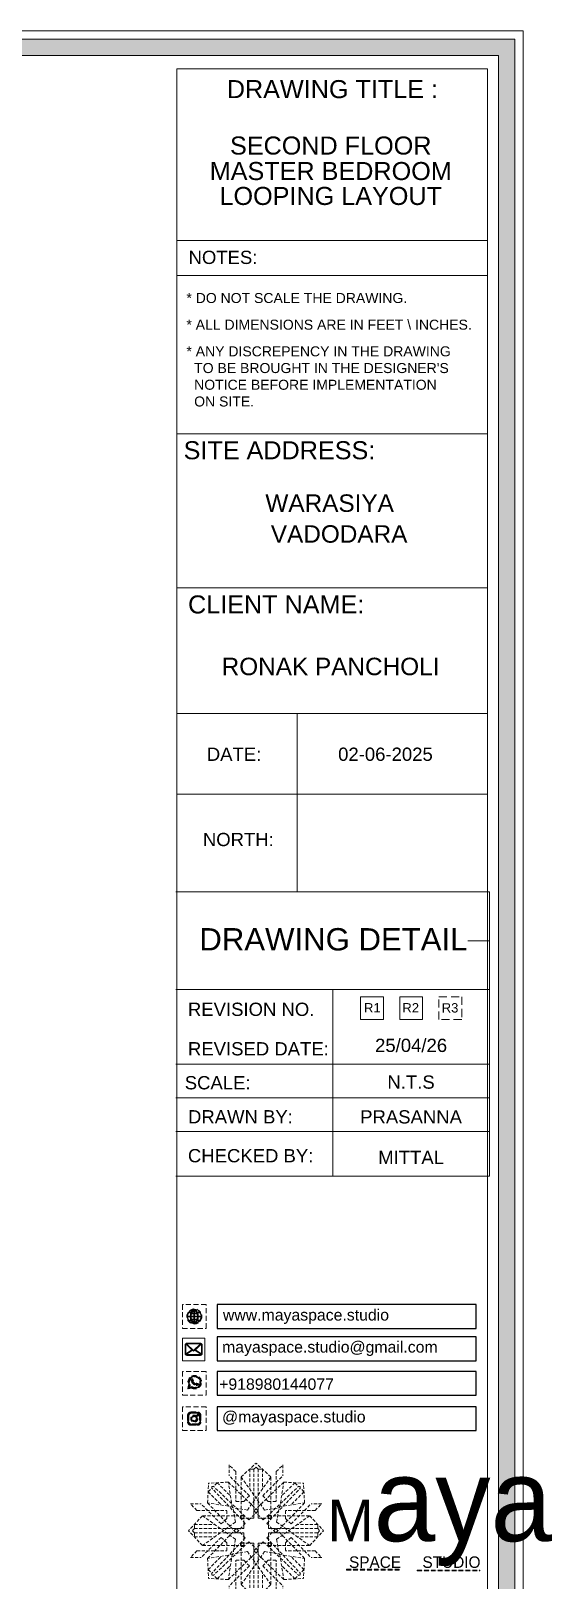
# Model space of a CAD drawing. Header units: millimetres. Extents: x 145796 to 148307, y -176303 to -174465.
# Drawn here: x 146470.1 to 146532.3, y -174808.7 to -174623.9 of the extents above; entities that cross this region are included whole.
import ezdxf
from ezdxf.enums import TextEntityAlignment as Align

# ---------------------------------------------------------------- set-up
doc = ezdxf.new("R2010")
doc.units = ezdxf.units.MM
doc.header["$MEASUREMENT"] = 0
doc.linetypes.add('DASHEDX2', pattern=[1.5, 1, -0.5])
doc.layers.add('Dimension', color=10, linetype='DASHEDX2', lineweight=20)
doc.layers.add('NAME PLATE', color=7, linetype='Continuous', lineweight=25)
doc.styles.add('Arial', font='arial.ttf')
doc.styles.get("Standard").update_dxf_attribs({"font": 'arial.ttf', "height": 6})

# ---------------------------------------------------------------- blocks, each defined once
blk = doc.blocks.new('FSFSF')
at = {"color": 42, "lineweight": 5, "true_color": 0xe0ac11}
for p, q in [((28600.03, 143.51), (28600.03, 140.16)), ((28602.15, 141.41), (28600.03, 143.51)), ((28603.86, 139.69), (28608.58, 144.08)), ((28607.9, 142.22), (28608.58, 142.85)), ((28613.31, 139.69), (28608.58, 144.08)), ((28609.27, 142.22), (28608.59, 142.85)), ((28615.02, 141.41), (28617.14, 143.51)), ((28617.14, 143.51), (28617.14, 140.16)), ((28593.19, 131.45), (28593.54, 137.71)), ((28599.8, 138.06), (28593.54, 137.71)), ((28596.24, 137.86), (28595.12, 136.69)), ((28596.24, 137.86), (28600.47, 133.65)), ((28601.03, 130), (28599.8, 138.06)), ((28599.8, 138.05), (28608.58, 129.56)), ((28606.47, 133.76), (28600.03, 140.16)), ((28602.15, 141.41), (28602.15, 131.95)), ((28603.86, 126.58), (28603.86, 139.69)), ((28603.86, 139.69), (28608.58, 133.02)), ((28607.9, 142.22), (28606.58, 142.22)), ((28606.58, 142.22), (28606.58, 135.84)), ((28607.9, 142.22), (28607.9, 126.58)), ((28613.31, 139.69), (28608.59, 133.02)), ((28617.37, 138.05), (28608.59, 129.56)), ((28609.27, 142.22), (28609.27, 126.58)), ((28609.27, 142.22), (28610.59, 142.22)), ((28610.59, 142.22), (28610.59, 135.84)), ((28610.7, 133.76), (28617.14, 140.16)), ((28613.31, 126.58), (28613.31, 139.69)), ((28615.02, 141.41), (28615.02, 131.95)), ((28616.14, 130), (28617.37, 138.06)), ((28620.93, 137.86), (28616.7, 133.65)), ((28617.37, 138.06), (28623.63, 137.71)), ((28620.93, 137.86), (28622.05, 136.69)), ((28624, 131.45), (28623.65, 137.71)), ((28593.39, 135), (28594.56, 136.12)), ((28593.39, 135), (28597.6, 130.78)), ((28595.12, 136.69), (28594.53, 136.69)), ((28594.56, 136.12), (28594.56, 136.71)), ((28605.17, 124.98), (28594.56, 136.12)), ((28606.27, 126.08), (28595.12, 136.69)), ((28606.47, 133.76), (28604.75, 131.95)), ((28605.86, 129.18), (28608.58, 133.02)), ((28611.31, 129.18), (28608.59, 133.02)), ((28610.7, 133.76), (28612.42, 131.95)), ((28610.9, 126.08), (28622.05, 136.69)), ((28612.02, 124.98), (28622.62, 136.12)), ((28623.8, 135), (28619.59, 130.78)), ((28622.05, 136.69), (28622.64, 136.69)), ((28622.62, 136.12), (28622.62, 136.71)), ((28623.8, 135), (28622.62, 136.12)), ((28587.73, 131.22), (28591.08, 131.22)), ((28589.84, 129.1), (28587.73, 131.22)), ((28589.84, 129.1), (28599.29, 129.1)), ((28597.49, 124.78), (28591.08, 131.22)), ((28593.19, 131.45), (28601.69, 122.67)), ((28601.25, 130.22), (28593.19, 131.45)), ((28599.29, 126.5), (28599.29, 129.1)), ((28605.86, 129.18), (28601.03, 130)), ((28602.07, 125.39), (28601.25, 130.22)), ((28604.75, 131.95), (28602.15, 131.95)), ((28606.27, 126.08), (28608.58, 128.27)), ((28607.9, 128.92), (28608.58, 129.56)), ((28607.9, 128.92), (28608.58, 128.27)), ((28609.27, 128.92), (28608.59, 129.56)), ((28609.27, 128.92), (28608.59, 128.27)), ((28610.9, 126.08), (28608.59, 128.27)), ((28611.31, 129.18), (28616.14, 130)), ((28612.42, 131.95), (28615.02, 131.95)), ((28615.12, 125.39), (28615.94, 130.22)), ((28623.99, 131.45), (28615.5, 122.67)), ((28615.94, 130.22), (28624, 131.45)), ((28627.34, 129.1), (28617.89, 129.1)), ((28617.89, 126.5), (28617.89, 129.1)), ((28619.7, 124.78), (28626.1, 131.22)), ((28629.45, 131.22), (28626.1, 131.22)), ((28627.34, 129.1), (28629.45, 131.22)), ((28591.56, 127.39), (28587.17, 122.66)), ((28589.03, 123.35), (28588.4, 122.67)), ((28589.03, 123.35), (28589.03, 124.67)), ((28589.03, 124.67), (28595.4, 124.67)), ((28589.03, 123.35), (28604.66, 123.35)), ((28604.66, 127.39), (28591.56, 127.39)), ((28591.56, 127.39), (28598.23, 122.67)), ((28597.49, 124.78), (28599.29, 126.5)), ((28602.07, 125.39), (28598.23, 122.67)), ((28602.33, 123.35), (28601.69, 122.67)), ((28602.33, 123.35), (28602.97, 122.67)), ((28605.17, 124.98), (28602.97, 122.67)), ((28603.68, 126.54), (28603.68, 127.39)), ((28604.66, 126.54), (28603.68, 126.54)), ((28604.71, 127.57), (28603.86, 127.57)), ((28607.9, 126.58), (28603.86, 126.58)), ((28604.66, 123.35), (28604.66, 127.39)), ((28604.7, 126.58), (28604.71, 127.57)), ((28609.27, 126.58), (28613.31, 126.58)), ((28612.02, 124.98), (28614.21, 122.67)), ((28612.46, 126.58), (28612.46, 127.57)), ((28612.46, 127.57), (28613.31, 127.57)), ((28612.52, 123.35), (28612.52, 127.39)), ((28612.52, 127.39), (28625.63, 127.39)), ((28612.52, 126.54), (28613.51, 126.54)), ((28628.16, 123.35), (28612.52, 123.35)), ((28613.51, 126.54), (28613.51, 127.39)), ((28614.85, 123.35), (28614.21, 122.67)), ((28614.85, 123.35), (28615.5, 122.67)), ((28615.12, 125.39), (28618.96, 122.67)), ((28619.7, 124.78), (28617.89, 126.5)), ((28625.63, 127.39), (28618.96, 122.67)), ((28628.16, 124.67), (28621.78, 124.67)), ((28625.63, 127.39), (28630.02, 122.66)), ((28628.16, 123.35), (28628.16, 124.67)), ((28628.16, 123.35), (28628.78, 122.67)), ((28591.56, 117.94), (28587.17, 122.66)), ((28589.03, 121.98), (28588.4, 122.65)), ((28589.03, 121.98), (28604.66, 121.98)), ((28589.03, 121.98), (28589.03, 120.66)), ((28589.03, 120.66), (28595.4, 120.66)), ((28597.49, 120.54), (28591.08, 114.11)), ((28591.56, 117.94), (28598.23, 122.65)), ((28593.19, 113.88), (28601.69, 122.65)), ((28605.17, 120.35), (28594.56, 109.2)), ((28606.27, 119.15), (28595.12, 108.54)), ((28597.49, 120.54), (28599.29, 118.83)), ((28602.07, 119.94), (28598.23, 122.65)), ((28599.29, 118.83), (28599.29, 116.23)), ((28602.07, 119.94), (28601.25, 115.1)), ((28602.33, 121.98), (28601.69, 122.65)), ((28602.33, 121.98), (28602.97, 122.65)), ((28605.17, 120.35), (28602.97, 122.65)), ((28604.66, 118.78), (28603.68, 118.78)), ((28603.68, 118.78), (28603.68, 117.94)), ((28607.9, 118.65), (28603.86, 118.65)), ((28603.86, 118.65), (28603.86, 105.54)), ((28604.66, 121.98), (28604.66, 117.94)), ((28604.7, 118.65), (28604.71, 117.66)), ((28606.27, 119.15), (28608.58, 116.96)), ((28607.9, 103.01), (28607.9, 118.65)), ((28610.9, 119.15), (28608.59, 116.96)), ((28609.27, 118.65), (28613.31, 118.65)), ((28609.27, 103.01), (28609.27, 118.65)), ((28610.9, 119.15), (28622.05, 108.54)), ((28612.02, 120.35), (28614.21, 122.65)), ((28612.02, 120.35), (28622.62, 109.2)), ((28612.46, 118.65), (28612.46, 117.66)), ((28612.52, 121.98), (28612.52, 117.94)), ((28628.16, 121.98), (28612.52, 121.98)), ((28612.52, 118.78), (28613.51, 118.78)), ((28613.31, 118.65), (28613.31, 105.54)), ((28613.51, 118.78), (28613.51, 117.94)), ((28614.85, 121.98), (28614.21, 122.65)), ((28614.85, 121.98), (28615.5, 122.65)), ((28615.12, 119.94), (28618.96, 122.65)), ((28615.12, 119.94), (28615.94, 115.1)), ((28623.99, 113.88), (28615.5, 122.65)), ((28619.7, 120.54), (28617.89, 118.83)), ((28617.89, 118.83), (28617.89, 116.23)), ((28625.63, 117.94), (28618.96, 122.65)), ((28619.7, 120.54), (28626.1, 114.11)), ((28628.16, 120.66), (28621.78, 120.66)), ((28625.63, 117.94), (28630.02, 122.66)), ((28628.16, 121.98), (28628.78, 122.65)), ((28628.16, 121.98), (28628.16, 120.66)), ((28589.84, 116.23), (28587.73, 114.11)), ((28587.73, 114.11), (28591.08, 114.11)), ((28589.84, 116.23), (28599.29, 116.23)), ((28604.66, 117.94), (28591.56, 117.94)), ((28601.25, 115.1), (28593.19, 113.87)), ((28593.19, 113.87), (28593.54, 107.62)), ((28593.39, 110.32), (28597.6, 114.55)), ((28599.8, 107.17), (28608.58, 115.67)), ((28601.03, 115.23), (28599.8, 107.17)), ((28605.86, 116.05), (28601.03, 115.23)), ((28602.15, 103.82), (28602.15, 113.27)), ((28604.75, 113.27), (28602.15, 113.27)), ((28604.71, 117.66), (28603.86, 117.66)), ((28606.47, 111.47), (28604.75, 113.27)), ((28605.86, 116.05), (28608.58, 112.21)), ((28607.9, 116.31), (28608.58, 116.96)), ((28607.9, 116.31), (28608.58, 115.67)), ((28609.27, 116.31), (28608.59, 116.96)), ((28609.27, 116.31), (28608.59, 115.67)), ((28611.31, 116.05), (28608.59, 112.21)), ((28617.37, 107.17), (28608.59, 115.67)), ((28610.7, 111.47), (28612.42, 113.27)), ((28611.31, 116.05), (28616.14, 115.23)), ((28612.42, 113.27), (28615.02, 113.27)), ((28612.46, 117.66), (28613.31, 117.66)), ((28612.52, 117.94), (28625.63, 117.94)), ((28615.02, 103.82), (28615.02, 113.27)), ((28615.94, 115.1), (28624, 113.87)), ((28616.14, 115.23), (28617.37, 107.17)), ((28627.34, 116.23), (28617.89, 116.23)), ((28623.8, 110.32), (28619.59, 114.55)), ((28624, 113.87), (28623.65, 107.62)), ((28629.45, 114.11), (28626.1, 114.11)), ((28627.34, 116.23), (28629.45, 114.11)), ((28593.39, 110.32), (28594.56, 109.2)), ((28595.12, 108.54), (28594.53, 108.54)), ((28594.56, 109.2), (28594.56, 108.61)), ((28596.24, 107.37), (28595.12, 108.54)), ((28596.24, 107.37), (28600.47, 111.58)), ((28606.47, 111.47), (28600.03, 105.07)), ((28603.86, 105.54), (28608.58, 112.21)), ((28606.58, 103.01), (28606.58, 109.38)), ((28613.31, 105.54), (28608.59, 112.21)), ((28610.59, 103.01), (28610.59, 109.38)), ((28610.7, 111.47), (28617.14, 105.07)), ((28620.93, 107.37), (28616.7, 111.58)), ((28620.93, 107.37), (28622.05, 108.54)), ((28622.05, 108.54), (28622.64, 108.54)), ((28623.8, 110.32), (28622.62, 109.2)), ((28622.62, 109.2), (28622.62, 108.61)), ((28599.8, 107.17), (28593.54, 107.52)), ((28600.03, 101.71), (28600.03, 105.07)), ((28602.15, 103.82), (28600.03, 101.71)), ((28603.86, 105.54), (28608.58, 101.15)), ((28613.31, 105.54), (28608.58, 101.15)), ((28615.02, 103.82), (28617.14, 101.71)), ((28617.14, 101.71), (28617.14, 105.07)), ((28617.37, 107.17), (28623.63, 107.52)), ((28607.9, 103.01), (28606.58, 103.01)), ((28607.9, 103.01), (28608.58, 102.38)), ((28609.27, 103.01), (28608.59, 102.38)), ((28609.27, 103.01), (28610.59, 103.01))]:
    blk.add_line(p, q, dxfattribs=at)
blk = doc.blocks.new('hgwg')
at = {"layer": 'Dimension', "true_color": 0xd39e00}
h = blk.add_hatch(color=42, dxfattribs=at)
h.dxf.hatch_style = 1
h.paths.add_polyline_path([(27505.71, 45.05), (27494.27, 45.05), (27494.27, 44.9), (27505.71, 44.9)])
h = blk.add_hatch(color=42, dxfattribs=at)
h.dxf.hatch_style = 1
h.paths.add_polyline_path([(27523.3, 44.9), (27509.68, 44.9), (27509.68, 44.75), (27523.3, 44.75)])
at = {"layer": 'Dimension', "color": 42, "true_color": 0xd39e00}
for p, q in [((27494.27, 45.05), (27505.71, 45.05)), ((27494.27, 44.9), (27494.27, 45.05)), ((27494.27, 44.9), (27505.71, 44.9)), ((27505.71, 45.05), (27505.71, 44.9)), ((27509.68, 44.9), (27523.3, 44.9)), ((27509.68, 44.9), (27509.68, 44.75)), ((27509.68, 44.75), (27523.3, 44.75)), ((27523.3, 44.75), (27523.3, 44.9))]:
    blk.add_line(p, q, dxfattribs=at)
at = {"layer": 'Dimension', "color": 42, "true_color": 0xd39e00, "attachment_point": 1}
for s, width, insert, char_height in [('{\\fCinzel|b0|i0|c0|p2;\\H1.5x;M\\fAmsterdam One|b0|i0|c0|p2;\\H2x;aya}', 85.3277, (27490.17, 69.17), 6), ('{\\fCinzel|b0|i0|c0|p0;SPACE     STUDIO}', 66.129, (27494.83, 47.86), 2.5)]:
    blk.add_mtext_dynamic_manual_height_columns(s, width=width, gutter_width=30, heights=[0], dxfattribs=dict(at, insert=insert, char_height=char_height))
blk = doc.blocks.new('aggerg')
at = {"layer": 'Dimension', "color": 42, "true_color": 0xd39e00}
blk.add_lwpolyline([(-1.41, 1.41), (1.41, 1.41), (1.41, -1.41), (-1.41, -1.41)], close=True, dxfattribs=at)
at = {"layer": 'NAME PLATE', "lineweight": 0, "insert": (-0.03, 0.62), "char_height": 1.151, "width": 2.2458, "attachment_point": 2, "style": 'Arial'}
blk.add_mtext('R3', dxfattribs=at)
blk = doc.blocks.new('QEGW4TG')
at = {"layer": 'Dimension', "true_color": 0x000000}
h = blk.add_hatch(color=18, dxfattribs=at)
h.dxf.hatch_style = 1
h.paths.add_polyline_path([(2.69, 1.93, 0.170513), (2.95, 1.97, 0.190337), (3.11, 2.18, 0.316231), (3.07, 2.28), (2.79, 2.37, 0.273721), (2.69, 2.34, 0.040749), (2.63, 2.27, -0.441282), (2.53, 2.25, -0.11828), (2.06, 2.64, -0.441282), (2.07, 2.74, 0.040749), (2.13, 2.81, 0.290083), (2.14, 2.92), (2.01, 3.18, 0.316231), (1.91, 3.2, 0.190337), (1.73, 3, 0.170513), (1.72, 2.74, 0.252784)], flags=0)
h.paths.add_polyline_path([(1.19, 1.98), (1.03, 1.3, 0.550912), (1.11, 1.23), (1.75, 1.39, 6.344125)])
h.paths.add_polyline_path([(1.81, 1.7), (1.4, 1.6), (1.5, 2.03, -9.071339)], flags=16)
h.paths.add_polyline_path([(3.11, 2.16, -0.17811), (2.95, 1.97, -0.170513), (2.69, 1.93, -0.252784), (1.72, 2.74, -0.170513), (1.73, 3, -0.17811), (1.89, 3.19, -0.370089), (2.01, 3.18), (2.14, 2.92, -0.307185), (2.13, 2.8, -0.041087), (2.06, 2.73, 0.321676), (2.05, 2.65, 0.126524), (2.55, 2.24, 0.312216), (2.62, 2.26, -0.041087), (2.68, 2.34, -0.290673), (2.79, 2.37), (3.07, 2.28, -0.370089)], flags=0)
h = blk.add_hatch(color=18, dxfattribs=at)
h.dxf.hatch_style = 1
h.paths.add_polyline_path([(2.79, 2.37, 0.273721), (2.69, 2.34, 0.040749), (2.63, 2.27, -0.441282), (2.53, 2.25, -0.11828), (2.06, 2.64, -0.441282), (2.07, 2.74, 0.040749), (2.13, 2.81, 0.290083), (2.14, 2.92), (2.01, 3.18, 0.316231), (1.91, 3.2, 0.190337), (1.73, 3, 0.170513), (1.72, 2.74, 0.252784), (2.69, 1.93, 0.170513), (2.95, 1.97, 0.190337), (3.11, 2.18, 0.316231), (3.07, 2.28)])
for p, q in [((2.01, 3.18), (2.14, 2.92)), ((1.19, 1.98), (1.03, 1.3)), ((1.1, 1.23), (1.75, 1.39)), ((1.5, 2.03), (1.4, 1.6)), ((1.4, 1.6), (1.81, 1.7)), ((3.07, 2.28), (2.8, 2.36))]:
    blk.add_line(p, q)
blk.add_lwpolyline([(0, 0), (4.68, 0), (4.68, 4.68), (0, 4.68)], close=True)
for centre, radius, start, end in [((2.39, 2.56), 1.34, 241.4727, 205.6422), ((2.39, 2.56), 1.04, 235.9962, 210.8333), ((2.07, 2.87), 0.364, 118.9685, 159.3648), ((1.94, 3.12), 0.0896, 41.8985, 123.1344), ((1.09, 1.29), 0.0598, 164.8483, 282.1458), ((2.09, 2.87), 0.39, 159.7007, 198.4072), ((2.96, 3.23), 1.33, 201.4218, 258.1669), ((2.11, 2.68), 0.066, 135.9932, 224.8892), ((1.67, 3.16), 0.586, 312.4617, 321.8728), ((3.12, 3.42), 1.31, 216.5455, 243.5279), ((2.05, 2.87), 0.104, 320.3924, 28.6971), ((2.57, 2.3), 0.066, 234.2482, 323.1441), ((3.11, 1.94), 0.586, 137.2645, 146.6756), ((2.76, 2.27), 0.104, 70.4402, 138.745), ((2.75, 2.31), 0.39, 260.7301, 299.4366), ((2.76, 2.29), 0.364, 299.7725, 340.1688), ((3.03, 2.2), 0.0896, 336.0029, 57.2388)]:
    blk.add_arc(centre, radius, start, end)
blk = doc.blocks.new('ASGERG')
at = {"layer": 'Dimension', "true_color": 0x000000}
h = blk.add_hatch(color=18, dxfattribs=at)
h.dxf.hatch_style = 1
h.paths.add_polyline_path([(0.99, 1.7, 0.353872), (1.69, 1.03), (2.96, 1.03, 0.353872), (3.66, 1.7), (3.66, 2.99, 0.353872), (2.96, 3.67), (1.69, 3.67, 0.353872), (0.99, 2.99)])
h.paths.add_polyline_path([(1.27, 2.97, -0.353872), (1.72, 3.4), (2.94, 3.4, -0.353872), (3.38, 2.97), (3.38, 1.72, -0.353872), (2.94, 1.3), (1.72, 1.3, -0.353872), (1.27, 1.72)], flags=16)
h.paths.add_polyline_path([(3.02, 2.35, -1), (1.64, 2.35, -1)], flags=0)
h.paths.add_polyline_path([(2.74, 2.35, -1), (1.92, 2.35, -1)], flags=0)
h.paths.add_polyline_path([(2.86, 3.02, -1), (3.19, 3.02, -1)], flags=0)
h.paths.add_polyline_path([(1.64, 2.35, 1), (3.02, 2.35, 1)], flags=0)
h = blk.add_hatch(color=18, dxfattribs=at)
h.dxf.hatch_style = 1
h.paths.add_polyline_path([(3.19, 3.02, 1), (2.86, 3.02, 1)])
h = blk.add_hatch(color=18, dxfattribs=at)
h.dxf.hatch_style = 1
h.paths.add_polyline_path([(1.64, 2.35, 1), (3.02, 2.35, 1)])
h.paths.add_polyline_path([(2.74, 2.35, -1), (1.92, 2.35, -1)], flags=16)
for p, q in [((1.69, 3.67), (2.96, 3.67)), ((2.94, 3.4), (1.72, 3.4)), ((0.99, 2.99), (0.99, 1.7)), ((1.27, 2.97), (1.27, 1.72)), ((1.69, 1.03), (2.96, 1.03)), ((2.94, 1.3), (1.72, 1.3)), ((3.38, 2.97), (3.38, 1.72)), ((3.66, 2.99), (3.66, 1.7))]:
    blk.add_line(p, q)
blk.add_lwpolyline([(0, 0), (4.68, 0), (4.68, 4.68), (0, 4.68)], close=True)
for centre, radius in [((3.02, 3.02), 0.168), ((2.33, 2.35), 0.694), ((2.33, 2.35), 0.414)]:
    blk.add_circle(centre, radius)
for centre, radius, start, end in [((1.76, 2.89), 0.778, 94.8631, 172.8127), ((1.76, 2.91), 0.491, 94.8631, 172.8127), ((2.9, 2.91), 0.491, 7.1873, 85.1369), ((2.89, 2.89), 0.778, 7.1873, 85.1369), ((1.76, 1.8), 0.778, 187.1873, 265.1369), ((1.76, 1.78), 0.491, 187.1873, 265.1369), ((2.9, 1.78), 0.491, 274.8631, 352.8127), ((2.89, 1.8), 0.778, 274.8631, 352.8127)]:
    blk.add_arc(centre, radius, start, end)
blk = doc.blocks.new('DTGWEGEARG')
at = {"layer": 'Dimension', "true_color": 0x000000}
h = blk.add_hatch(color=18, dxfattribs=at)
h.dxf.hatch_style = 1
h.paths.add_polyline_path([(3.83, 2.34, 1), (0.85, 2.34, 1)])
h.paths.add_polyline_path([(2.51, 1.01, 0.105795), (2.96, 1.58, -0.055205), (3.3, 1.41, -0.169822)], flags=16)
h.paths.add_polyline_path([(2.41, 1.12), (2.41, 1.69, -0.058279), (2.81, 1.63, -0.103353)], flags=16)
h.paths.add_polyline_path([(2.26, 1.13, -0.101741), (1.87, 1.63, -0.057171), (2.26, 1.69)], flags=16)
h.paths.add_polyline_path([(2.17, 1.01, -0.169822), (1.38, 1.41, -0.055205), (1.72, 1.58, 0.105795)], flags=16)
h.paths.add_polyline_path([(3.02, 1.72, 0.081336), (3.13, 2.27), (3.68, 2.27, -0.152069), (3.4, 1.52, 0.05687)], flags=16)
h.paths.add_polyline_path([(2.87, 1.77, 0.061945), (2.41, 1.84), (2.41, 2.27), (2.98, 2.27, -0.081344)], flags=16)
h.paths.add_polyline_path([(2.26, 1.84, 0.060923), (1.8, 1.77, -0.081344), (1.7, 2.27), (2.26, 2.27)], flags=16)
h.paths.add_polyline_path([(1.66, 1.72, 0.05687), (1.28, 1.52, -0.152069), (1, 2.27), (1.55, 2.27, 0.081336)], flags=16)
h.paths.add_polyline_path([(2.41, 2.42), (2.41, 2.83, 0.061945), (2.87, 2.91, -0.080009), (2.98, 2.42)], flags=16)
h.paths.add_polyline_path([(3.13, 2.42, 0.080116), (3.02, 2.96, 0.05687), (3.4, 3.16, 0.028258), (3.3, 3.27, -0.055205), (2.96, 3.1, 0.105795), (2.51, 3.67, -0.36029), (3.68, 2.42)], flags=16)
h.paths.add_polyline_path([(2.26, 2.42), (1.7, 2.42, -0.080009), (1.8, 2.91, 0.060923), (2.26, 2.84)], flags=16)
h.paths.add_polyline_path([(1.55, 2.42), (1, 2.42, -0.150466), (1.28, 3.16, 0.05687), (1.66, 2.96, 0.080116)], flags=16)
h.paths.add_polyline_path([(2.41, 2.98), (2.41, 3.56, -0.103353), (2.81, 3.05, -0.058279)], flags=16)
h.paths.add_polyline_path([(2.26, 2.99, -0.057171), (1.87, 3.05, -0.101741), (2.26, 3.55)], flags=16)
h.paths.add_polyline_path([(1.72, 3.1, -0.055205), (1.38, 3.27, -0.169822), (2.17, 3.67, 0.105795)], flags=16)
blk.add_lwpolyline([(0, 0), (4.68, 0), (4.68, 4.68), (0, 4.68)], close=True)
at = {"layer": 'Dimension', "color": 18, "true_color": 0x000000}
for p, q in [((2.26, 3.55), (2.26, 2.99)), ((2.41, 3.56), (2.41, 2.98)), ((1, 2.42), (1.55, 2.42)), ((1, 2.27), (1.55, 2.27)), ((1.7, 2.42), (2.26, 2.42)), ((1.7, 2.27), (2.26, 2.27)), ((2.26, 2.84), (2.26, 2.42)), ((2.26, 2.27), (2.26, 1.84)), ((2.26, 1.69), (2.26, 1.13)), ((2.41, 2.83), (2.41, 2.42)), ((2.41, 2.42), (2.98, 2.42)), ((2.41, 2.27), (2.98, 2.27)), ((2.41, 2.27), (2.41, 1.84)), ((2.41, 1.69), (2.41, 1.12)), ((3.13, 2.42), (3.68, 2.42)), ((3.13, 2.27), (3.68, 2.27))]:
    blk.add_line(p, q, dxfattribs=at)
blk.add_circle((2.34, 2.34), 1.49, dxfattribs=at)
for centre, radius, start, end in [((2.34, 2.34), 1.34, 142.3819, 176.6093), ((2.34, 4.74), 1.9, 236.1399, 249.1595), ((2.34, 2.34), 1.34, 97.3549, 135.9073), ((2.34, 4.74), 1.75, 236.7417, 249.3811), ((3.28, 2.34), 1.73, 129.9301, 154.0867), ((3.28, 2.34), 1.58, 130.1073, 153.3446), ((1.4, 2.34), 1.58, 26.6554, 50.2584), ((2.34, 2.34), 1.34, 3.3907, 82.6451), ((1.4, 2.34), 1.73, 25.9133, 50.0699), ((2.34, 4.74), 1.75, 290.6189, 303.2583), ((2.34, 4.74), 1.9, 290.8405, 303.8601), ((2.34, 2.34), 1.34, 183.0315, 217.6181), ((2.34, -0.06), 1.9, 110.8405, 123.8601), ((2.34, -0.06), 1.75, 110.6189, 123.2583), ((2.34, 2.34), 1.34, 224.0927, 262.6451), ((3.28, 2.34), 1.73, 159.0567, 177.3789), ((3.28, 2.34), 1.73, 182.3435, 200.9433), ((3.28, 2.34), 1.58, 158.8325, 177.1302), ((3.28, 2.34), 1.58, 182.5658, 201.1675), ((3.28, 2.34), 1.73, 205.9133, 230.0699), ((2.34, 4.74), 1.9, 253.6799, 267.6253), ((2.34, -0.06), 1.9, 92.3747, 106.3201), ((2.34, 4.74), 1.75, 254.3336, 267.422), ((2.34, -0.06), 1.75, 92.578, 105.6664), ((3.28, 2.34), 1.58, 206.6554, 229.8927), ((2.34, 4.74), 1.75, 272.3248, 285.6664), ((2.34, 4.74), 1.9, 272.1415, 286.3201), ((2.34, -0.06), 1.9, 73.6799, 87.8585), ((2.34, -0.06), 1.75, 74.3336, 87.6752), ((1.4, 2.34), 1.58, 309.7416, 333.3446), ((1.4, 2.34), 1.73, 309.9301, 334.0867), ((2.34, 2.34), 1.34, 277.3549, 315.9073), ((1.4, 2.34), 1.58, 2.8698, 21.1675), ((1.4, 2.34), 1.58, 338.8325, 357.4342), ((2.34, -0.06), 1.75, 56.7417, 69.3811), ((1.4, 2.34), 1.73, 2.6211, 20.9433), ((1.4, 2.34), 1.73, 339.0567, 357.6565), ((2.34, -0.06), 1.9, 56.1399, 69.1595), ((2.34, 2.34), 1.34, 322.3819, 356.9685)]:
    blk.add_arc(centre, radius, start, end, dxfattribs=at)

msp = doc.modelspace()

# ---------------------------------------------------------------- hatches: boundary and pattern name
at = {"layer": 'Dimension', "true_color": 0xd39e00, "transparency": 33554687}
h = msp.add_hatch(color=42, dxfattribs=at)
h.paths.add_polyline_path([(146251.78, -174624.84), (146251.78, -174819.15), (146527.84, -174819.15), (146527.84, -174624.84)])
h.paths.add_polyline_path([(146253.72, -174626.78), (146525.9, -174626.78), (146525.9, -174817.21), (146253.72, -174817.21)], flags=16)
at = {"layer": 'Dimension', "true_color": 0x000000, "transparency": 33554687}
h = msp.add_hatch(color=18, dxfattribs=at)
h.dxf.hatch_style = 1
h.paths.add_polyline_path([(146490.31, -174781.82, 0.414214), (146490.52, -174781.61), (146490.52, -174780.59, 0.414214), (146490.31, -174780.38), (146488.68, -174780.38, 0.414214), (146488.47, -174780.59), (146488.47, -174781.61, 0.414214), (146488.68, -174781.82)])
h.paths.add_polyline_path([(146489.65, -174781.2), (146490.4, -174781.71, -0.198912), (146490.31, -174781.74), (146488.68, -174781.74, -0.198912), (146488.59, -174781.71), (146489.34, -174781.2), (146489.49, -174781.34)], flags=16)
h.paths.add_polyline_path([(146489.49, -174781.24), (146488.66, -174780.46, -0.028783), (146488.68, -174780.46), (146490.31, -174780.46, -0.028783), (146490.33, -174780.46)], flags=16)
h.paths.add_polyline_path([(146489.7, -174781.15), (146490.4, -174780.49, -0.202482), (146490.44, -174780.59), (146490.44, -174781.61, -0.043076), (146490.44, -174781.64)], flags=16)
h.paths.add_polyline_path([(146489.28, -174781.15), (146488.55, -174781.64, -0.043076), (146488.55, -174781.61), (146488.55, -174780.59, -0.202482), (146488.59, -174780.49)], flags=16)

# ---------------------------------------------------------------- linework, layer by layer
at = {"color": 18, "true_color": 0x000000, "transparency": 33554687, "elevation": 0.13}
for points in [[(146492.3, -174778.6), (146523.23, -174778.6), (146523.23, -174775.77), (146492.3, -174775.77)], [(146492.3, -174782.46), (146523.23, -174782.46), (146523.23, -174779.63), (146492.3, -174779.63)], [(146492.31, -174786.57), (146523.23, -174786.57), (146523.23, -174783.75), (146492.31, -174783.75)], [(146492.3, -174790.79), (146523.23, -174790.79), (146523.23, -174787.96), (146492.3, -174787.96)]]:
    msp.add_lwpolyline(points, close=True, dxfattribs=at)
at = {"layer": 'Dimension', "color": 42, "linetype": 'Continuous', "true_color": 0xd39e00, "transparency": 33554687}
for p, q in [((146524.59, -174648.87, 0.13), (146487.49, -174648.87, 0.13)), ((146524.59, -174653.05, 0.13), (146487.49, -174653.05, 0.13)), ((146524.59, -174671.9, 0.13), (146487.49, -174671.9, 0.13)), ((146524.59, -174690.29, 0.13), (146487.49, -174690.29, 0.13)), ((146524.59, -174705.27, 0.13), (146487.49, -174705.27, 0.13)), ((146501.85, -174705.27, 0.13), (146501.85, -174726.56, 0.13)), ((146524.59, -174714.91, 0.13), (146487.49, -174714.91, 0.13)), ((146524.81, -174726.56, 0.13), (146487.38, -174726.56, 0.13)), ((146524.81, -174726.56, 0.13), (146524.81, -174760.47, 0.13)), ((146522.23, -174732.38, 0.13), (146524.81, -174732.38, 0.13)), ((146487.38, -174738.19, 0.13), (146524.81, -174738.19, 0.13)), ((146506.1, -174760.47, 0.13), (146506.1, -174738.19, 0.13)), ((146524.81, -174747.1, 0.13), (146487.38, -174747.1, 0.13)), ((146524.81, -174751.11, 0.13), (146487.38, -174751.11, 0.13)), ((146524.81, -174755.13, 0.13), (146487.38, -174755.13, 0.13)), ((146487.38, -174760.47, 0.13), (146524.81, -174760.47, 0.13))]:
    msp.add_line(p, q, dxfattribs=at)
at = {"layer": 'Dimension', "color": 18, "linetype": 'Continuous', "true_color": 0x000000, "transparency": 33554687}
for p, q in [((146488.66, -174780.46, 0.13), (146489.49, -174781.24, 0.13)), ((146488.68, -174780.38, 0.13), (146490.31, -174780.38, 0.13)), ((146488.68, -174780.46, 0.13), (146490.31, -174780.46, 0.13)), ((146489.49, -174781.24, 0.13), (146490.33, -174780.46, 0.13)), ((146488.47, -174780.59, 0.13), (146488.47, -174781.61, 0.13)), ((146488.55, -174780.59, 0.13), (146488.55, -174781.61, 0.13)), ((146488.55, -174781.64, 0.13), (146489.28, -174781.15, 0.13)), ((146488.59, -174780.49, 0.13), (146489.28, -174781.15, 0.13)), ((146488.59, -174781.71, 0.13), (146489.34, -174781.2, 0.13)), ((146488.68, -174781.74, 0.13), (146490.31, -174781.74, 0.13)), ((146488.68, -174781.82, 0.13), (146490.31, -174781.82, 0.13)), ((146489.34, -174781.2, 0.13), (146489.49, -174781.34, 0.13)), ((146489.49, -174781.34, 0.13), (146489.65, -174781.2, 0.13)), ((146490.4, -174781.71, 0.13), (146489.65, -174781.2, 0.13)), ((146489.7, -174781.15, 0.13), (146490.4, -174780.49, 0.13)), ((146490.44, -174781.64, 0.13), (146489.7, -174781.15, 0.13)), ((146490.44, -174780.59, 0.13), (146490.44, -174781.61, 0.13)), ((146490.52, -174780.59, 0.13), (146490.52, -174781.61, 0.13))]:
    msp.add_line(p, q, dxfattribs=at)
at = {"layer": 'Dimension', "color": 42, "linetype": 'Continuous', "true_color": 0xd39e00, "transparency": 33554687, "elevation": 0.13}
for points in [[(146250.82, -174623.87), (146528.81, -174623.87), (146528.81, -174820.12), (146250.82, -174820.12)], [(146251.78, -174624.84), (146527.84, -174624.84), (146527.84, -174819.15), (146251.78, -174819.15)], [(146253.72, -174626.78), (146525.9, -174626.78), (146525.9, -174817.21), (146253.72, -174817.21)], [(146487.49, -174815.62), (146487.49, -174628.37), (146524.59, -174628.37), (146524.59, -174815.62)], [(146509.41, -174739.05), (146512.14, -174739.05), (146512.14, -174741.78), (146509.41, -174741.78)], [(146514.09, -174739.05), (146516.82, -174739.05), (146516.82, -174741.78), (146514.09, -174741.78)]]:
    msp.add_lwpolyline(points, close=True, dxfattribs=at)
at = {"layer": 'Dimension', "linetype": 'Continuous', "transparency": 33554687, "elevation": 0.13}
msp.add_lwpolyline([(146488.15, -174782.48), (146490.84, -174782.48), (146490.84, -174779.79), (146488.15, -174779.79)], close=True, dxfattribs=at)
at = {"layer": 'Dimension', "color": 18, "true_color": 0x000000, "transparency": 33554687}
for centre, radius, start, end in [((146488.68, -174780.59, 0.13), 0.206, 90, 180), ((146488.68, -174780.59, 0.13), 0.129, 90, 96.5948), ((146490.31, -174780.59, 0.13), 0.206, 0, 90), ((146490.31, -174780.59, 0.13), 0.129, 83.4052, 90), ((146488.68, -174781.61, 0.13), 0.206, 180, 270), ((146488.68, -174780.59, 0.13), 0.129, 134.2135, 180), ((146488.68, -174781.61, 0.13), 0.129, 180, 189.8662), ((146488.68, -174781.61, 0.13), 0.129, 225, 270), ((146490.31, -174781.61, 0.13), 0.206, 270, 0), ((146490.31, -174781.61, 0.13), 0.129, 270, 315), ((146490.31, -174780.59, 0.13), 0.129, 0, 45.7865), ((146490.31, -174781.61, 0.13), 0.129, 350.1338, 0)]:
    msp.add_arc(centre, radius, start, end, dxfattribs=at)

# ---------------------------------------------------------------- block references
at = {"layer": 'Dimension', "transparency": 33554687, "xscale": 0.6043375001775517, "yscale": 0.6043375001775517, "zscale": 0.6043375001775517}
msp.add_blockref('DTGWEGEARG', (146488.16, -174778.6, 0.13), dxfattribs=at)
at = {"layer": 'Dimension', "color": 42, "true_color": 0xd39e00, "transparency": 33554687}
for name, p, xscale, yscale, zscale in [('QEGW4TG', (146488.18, -174786.57, 0.13), 0.6043375001775517, 0.6043375001775517, 0.6043375001775517), ('ASGERG', (146488.16, -174790.79, 0.13), 0.6043375001775517, 0.6043375001775517, 0.6043375001775517), ('FSFSF', (135740.8, -174848.85, 0.13), 0.3759760384664457, 0.3759760384664457, 0.3759760384664457), ('hgwg', (131422.25, -174832.06, 0.13), 0.548677340142124, 0.548677340142124, 0.548677340142124)]:
    msp.add_blockref(name, p, dxfattribs=dict(at, xscale=xscale, yscale=yscale, zscale=zscale))
at = {"layer": 'NAME PLATE', "transparency": 33554687, "xscale": 0.9686924564324417, "yscale": 0.9686924564324417, "zscale": 0.9686924564324417}
msp.add_blockref('aggerg', (146520.13, -174740.42, 0.13), dxfattribs=at)

# ---------------------------------------------------------------- texts
at = {"color": 18, "true_color": 0x000000, "transparency": 33554687, "char_height": 1.3513, "attachment_point": 1}
for s, width, gutter_width, insert in [('www.mayaspace.studio', 9.0744, 7.59, (146492.99, -174776.32, 0.13)), ('mayaspace.studio@gmail.com', 5.6613, 4.74, (146492.89, -174780.14, 0.13)), ('+918980144077', 22.0763, 4.74, (146492.54, -174784.58, 0.13)), ('@mayaspace.studio', 5.6613, 4.74, (146492.89, -174788.47, 0.13))]:
    msp.add_mtext_dynamic_manual_height_columns(s, width=width, gutter_width=gutter_width, heights=[0], dxfattribs=dict(at, insert=insert))
at = {"layer": 'NAME PLATE', "transparency": 33554687, "style": 'Arial'}
for s, height, p in [('DRAWING TITLE : ', 2.1519, (146506.48, -174631.88, 0.13)), ('SECOND FLOOR', 2.1519, (146505.86, -174638.61, 0.13)), ('MASTER BEDROOM', 2.1519, (146505.86, -174641.65, 0.13)), ('LOOPING LAYOUT', 2.1519, (146505.86, -174644.62, 0.13)), ('NOTES:', 1.581, (146493, -174651.66, 0.13)), ('SITE ADDRESS:', 2.1519, (146499.74, -174674.95, 0.13)), (' WARASIYA  ', 2.0802, (146506.13, -174681.22, 0.03)), ('VADODARA', 2.08, (146506.86, -174684.9, 0.03)), ('CLIENT NAME:', 2.1519, (146499.35, -174693.34, 0.13)), ('RONAK PANCHOLI    ', 2.0802, (146507.45, -174700.7, 0.03)), ('DATE:', 1.581, (146494.32, -174710.92, 0.13)), ('02-06-2025', 1.581, (146512.39, -174710.92, 0.13)), ('NORTH:', 1.581, (146494.83, -174721.09, 0.13)), ('DRAWING DETAIL', 2.6605, (146506.18, -174733.53, 0.13)), ('REVISION NO.', 1.5811, (146496.36, -174741.34, 0.13)), ('REVISED DATE: ', 1.5811, (146497.53, -174746.05, 0.13)), ('SCALE:', 1.581, (146492.36, -174750.1, 0.13)), ('DRAWN BY:', 1.581, (146495.08, -174754.16, 0.13)), ('PRASANNA', 1.581, (146515.45, -174754.17, 0.13)), ('CHECKED BY:', 1.5811, (146496.3, -174758.8, 0.13)), ('MITTAL', 1.581, (146515.45, -174759.01, 0.13))]:
    msp.add_text(s, height=height, dxfattribs=at).set_placement(p, align=Align.CENTER)
for s, p in [('R2', (146514.41, -174740.93, 0.13)), ('R1', (146509.83, -174740.93, 0.13))]:
    msp.add_text(s, height=1.115, dxfattribs=at).set_placement(p)
at = {"layer": 'NAME PLATE', "transparency": 33554687, "char_height": 1.1959, "width": 46.2026, "attachment_point": 1, "style": 'Arial'}
for s, insert in [('* DO NOT SCALE THE DRAWING.', (146488.63, -174655.12, 0.13)), ('* ALL DIMENSIONS ARE IN FEET \\\\ INCHES.', (146488.63, -174658.3, 0.13)), ("* ANY DISCREPENCY IN THE DRAWING \\P  TO BE BROUGHT IN THE DESIGNER'S\\P  NOTICE BEFORE IMPLEMENTATION \\P  ON SITE.", (146488.63, -174661.48, 0.13))]:
    msp.add_mtext(s, dxfattribs=dict(at, insert=insert))
at = {"layer": 'NAME PLATE', "lineweight": 0, "transparency": 33554687, "char_height": 1.581, "attachment_point": 2, "style": 'Arial'}
for s, insert, width in [('25/04/26', (146515.45, -174744.06, 0.13), 13.7025), ('N.T.S', (146515.45, -174748.44, 0.13), 3.086)]:
    msp.add_mtext(s, dxfattribs=dict(at, insert=insert, width=width))

doc.saveas('drawing.dxf')
